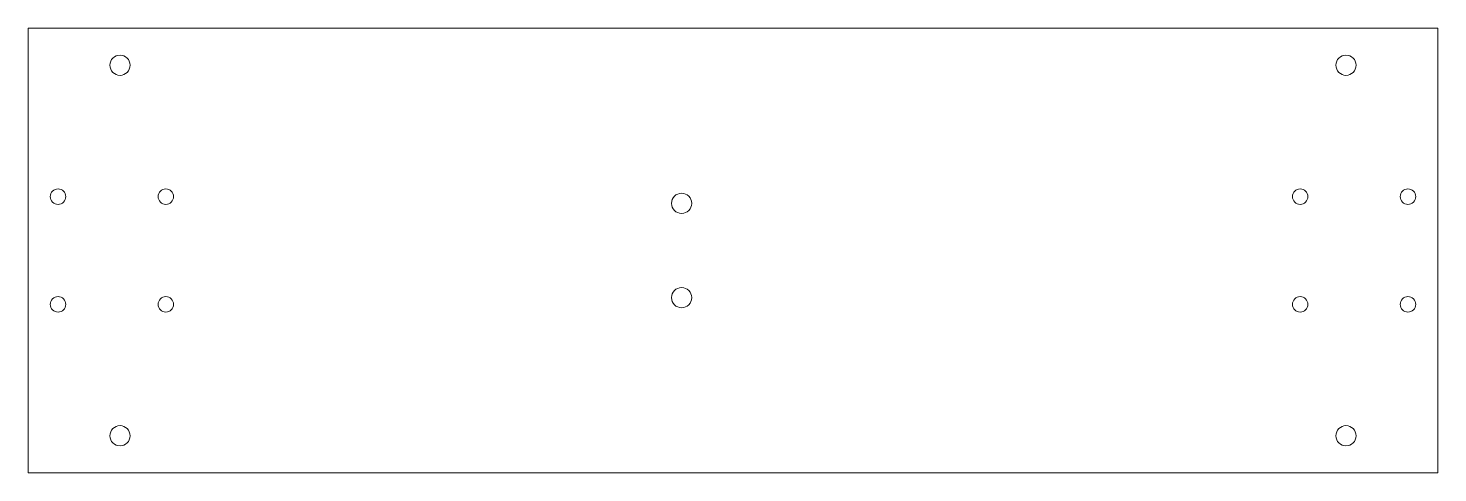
# Model space of a CAD drawing. Header units: millimetres. Extents: x -105 to 105, y -33 to 33.
import ezdxf

# ---------------------------------------------------------------- set-up
doc = ezdxf.new("R2010")
doc.units = ezdxf.units.MM

msp = doc.modelspace()

# ---------------------------------------------------------------- linework, layer by layer
at = {"color": 7, "linetype": 'Continuous', "lineweight": 15}
for p, q in [((104.63, 33), (-104.63, 33)), ((-104.63, 33), (-104.63, -33)), ((104.63, -33), (104.63, 33)), ((-104.63, -33), (104.63, -33))]:
    msp.add_line(p, q, dxfattribs=at)
for centre, radius in [((-91, 27.5), 1.5), ((91, 27.5), 1.5), ((-100.2, 8), 1.15), ((-84.2, 8), 1.15), ((-7.625, 7), 1.5), ((84.2, 8), 1.15), ((100.2, 8), 1.15), ((-7.625, -7), 1.5), ((-100.2, -8), 1.15), ((-84.2, -8), 1.15), ((84.2, -8), 1.15), ((100.2, -8), 1.15), ((-91, -27.5), 1.5), ((91, -27.5), 1.5)]:
    msp.add_circle(centre, radius, dxfattribs=at)

doc.saveas('drawing.dxf')
